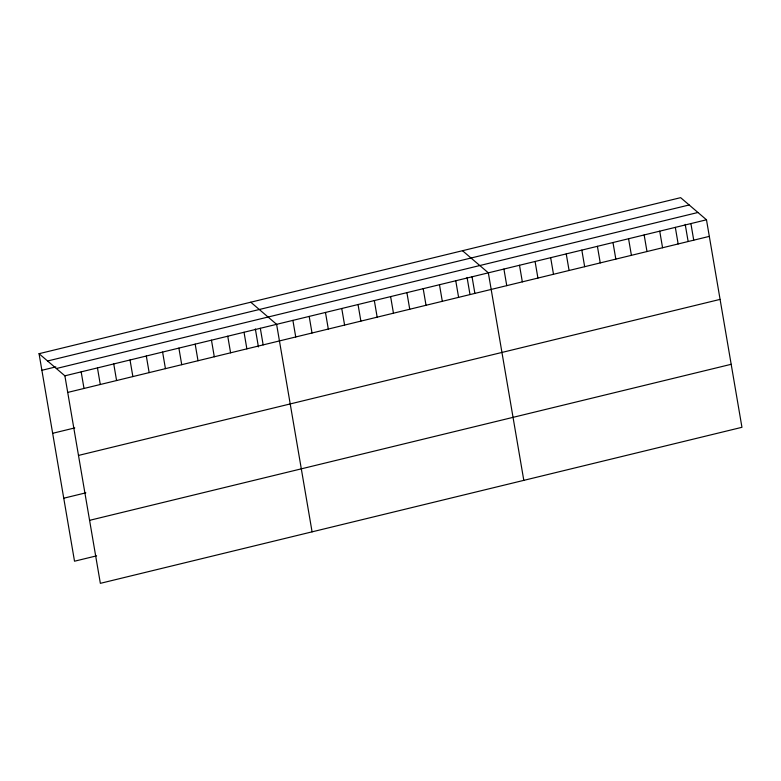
<?xml version="1.0" encoding="UTF-8"?>
<svg xmlns="http://www.w3.org/2000/svg" width="781" height="781" viewBox="0 0 781 781"><rect width="100%" height="100%" fill="white"/><g stroke="black" fill="none" stroke-linecap="round" stroke-linejoin="round"><path stroke-width="1.17" d="M39.05 353.695L680.642 197.661L706.483 219.793L741.95 427.305L100.358 583.339L64.882 375.827L39.05 353.695L74.517 561.207L96.619 555.838M47.573 360.998L689.174 204.964M41.891 370.292L55.842 366.894M56.359 368.525L697.95 212.481M64.882 375.827L706.483 219.793M67.722 392.423L709.314 236.379M52.659 433.299L74.761 427.92M78.49 455.43L720.082 299.387M63.749 498.21L85.851 492.831M89.581 520.341L731.182 364.297M462.498 250.711L488.34 272.842L523.807 480.354M250.779 302.208L276.611 324.34L312.078 531.851M690.902 223.581L693.733 240.167M685.21 224.372L688.1 241.251M675.321 227.369L678.152 243.965M659.73 231.156L662.571 247.753M644.149 234.944L646.99 251.541M628.568 238.732L631.409 255.328M612.987 242.53L615.828 259.116M597.406 246.318L600.247 262.904M581.825 250.105L584.666 266.702M566.245 253.893L569.085 270.49M550.664 257.681L553.495 274.277M535.083 261.479L537.914 278.065M519.502 265.267L522.333 281.853M503.921 269.055L506.752 285.651M472.046 276.806L474.887 293.392M467.067 277.431L469.957 294.31M455.762 280.769L458.603 297.356M439.478 284.723L442.31 301.32M423.195 288.687L426.026 305.283M406.901 292.65L409.742 309.237M390.617 296.614L393.458 313.201M374.333 300.568L377.164 317.164M358.04 304.531L360.881 321.128M341.756 308.495L344.597 325.081M325.472 312.449L328.303 329.045M309.188 316.412L312.019 333.009M292.895 320.376L295.735 336.972M260.327 328.293L263.158 344.89M255.348 328.928L258.423 346.92M244.033 332.257L246.874 348.853M227.749 336.22L230.59 352.817M211.466 340.184L214.297 356.771M195.182 344.138L198.013 360.734M178.888 348.101L181.729 364.698M162.604 352.065L165.435 368.661M146.32 356.029L149.151 372.615M130.027 359.982L132.868 376.579M113.743 363.946L116.584 380.542M97.459 367.91L100.29 384.496M81.175 371.873L84.006 388.46"/></g></svg>
